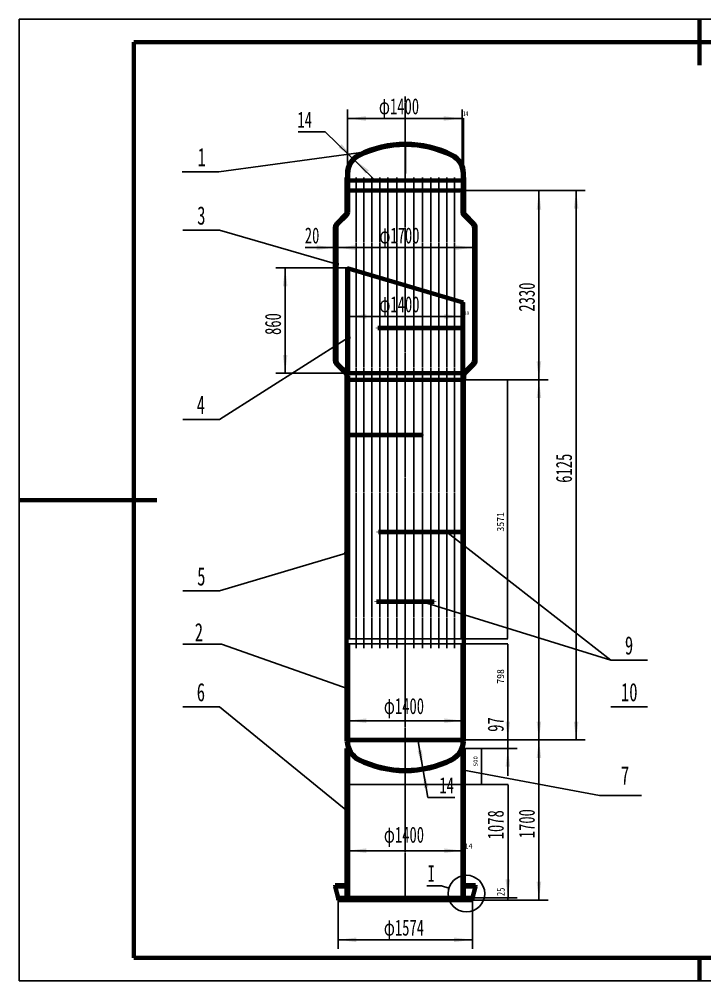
# Model space of a CAD drawing. Header units: millimetres. Extents: x -5940 to 30742, y -4200 to 4200.
# Drawn here: x 18862 to 24848, y -4200 to 4200 of the extents above; entities that cross this region are included whole.
import ezdxf

# ---------------------------------------------------------------- set-up
doc = ezdxf.new("R2010")
doc.units = ezdxf.units.MM
doc.linetypes.add('EB_DASH', pattern=[6, 3, -3])
doc.linetypes.add('EB_DASHDOT', pattern=[39, 30, -3, 3, -3])
for name, color, linetype, lineweight in [('CAXA0', 7, 'Continuous', 70), ('CAXA1', 1, 'EB_DASHDOT', 25), ('CAXA3', 7, 'Continuous', 25), ('CAXA4', 150, 'Continuous', 25), ('CAXA5', 4, 'Continuous', 25)]:
    doc.layers.add(name, color=color, linetype=linetype, lineweight=lineweight)
doc.styles.add('机械', font='txt', dxfattribs={"width": 0.667})
doc.dimstyles.new('ISO-25', dxfattribs={"dimtxt": 2.5, "dimasz": 2.5, "dimexe": 1.25, "dimexo": 0.625, "dimtad": 1, "dimtxsty": 'Standard', "dimcen": 2.5, "dimadec": 0, "dimazin": 0, "dimtfac": 1, "dimtmove": 0, "dimatfit": 3, "dimfxl": 0, "dimarcsym": 0})
doc.dimstyles.new('机械', dxfattribs={"dimtxt": 3.5, "dimasz": 4, "dimexe": 2, "dimexo": 0, "dimtad": 1, "dimdec": 1, "dimdsep": 46, "dimtxsty": '机械', "dimcen": 0, "dimdle": 6, "dimazin": 2, "dimtfac": 1, "dimtdec": 3, "dimtmove": 0, "dimatfit": 3, "dimldrblk": 'NONE', "dimfxl": 0, "dimtolj": 1, "dimtzin": 0, "dimarcsym": 0})

# ---------------------------------------------------------------- blocks, each defined once
blk = doc.blocks.new('CAXBLOCK0', base_point=(-2558, -2110.1))
at = {"layer": 'CAXA0'}
for centre, radius, start, end in [((-2896.6, -2109.1), 182.7, 180, 243.63838), ((-2896.6, -2109.1), 172.7, 180, 243.43532), ((-2242.1, -2109.1), 172.7, 296.56468, 360), ((-2242.1, -2109.1), 182.7, 296.56514, 360), ((-2569.3, -1454.6), 904.5, 243.43495, 296.56505), ((-2569.3, -1454.6), 914.5, 243.47553, 296.56514)]:
    blk.add_arc(centre, radius, start, end, dxfattribs=at)
at = {"layer": 'CAXA3'}
blk.add_line((-3079.3, -2109.1), (-2059.3, -2109.1), dxfattribs=at)
blk = doc.blocks.new('*D77')
at = {"layer": 'CAXA4', "color": 0, "lineweight": -2}
for p, q in [((21726.9, 2027.2), (21726.9, 1601.3)), ((21732.9, 2027.2), (21732.9, 1601.3)), ((21722.9, 1603.3), (21718.9, 1603.3)), ((21726.9, 1603.3), (21732.9, 1603.3)), ((21736.9, 1603.3), (21740.9, 1603.3))]:
    blk.add_line(p, q, dxfattribs=at)
at = {"layer": 'CAXA4', "color": 0}
for points in [[(21722.9, 1603.9), (21722.9, 1602.6), (21726.9, 1603.3)], [(21736.9, 1603.9), (21736.9, 1602.6), (21732.9, 1603.3)]]:
    blk.add_solid(points, dxfattribs=at)
at = {"layer": 'Defpoints', "color": 0}
for p in [(21726.9, 2027.2), (21732.9, 2027.2), (21732.9, 1603.3)]:
    blk.add_point(p, dxfattribs=at)
at = {"layer": 'CAXA4', "color": 0, "insert": (21729.9, 1605.7), "char_height": 3.5, "attachment_point": 5, "style": '机械'}
blk.add_mtext('\\A1;6', dxfattribs=at)
blk = doc.blocks.new('_None')
blk = doc.blocks.new('*D78')
at = {"layer": 'CAXA4', "color": 0, "lineweight": -2}
for p, q in [((21720.9, -2107.1), (21720.9, -1926)), ((21724.9, -1928), (21728.9, -1928)), ((21732.9, -2095.1), (21732.9, -1926))]:
    blk.add_line(p, q, dxfattribs=at)
at = {"layer": 'CAXA4', "color": 0}
for points in [[(21724.9, -1927.3), (21724.9, -1928.7), (21720.9, -1928)], [(21728.9, -1927.3), (21728.9, -1928.7), (21732.9, -1928)]]:
    blk.add_solid(points, dxfattribs=at)
at = {"layer": 'Defpoints', "color": 0}
for p in [(21732.9, -1928), (21732.9, -2095.1), (21720.9, -2107.1)]:
    blk.add_point(p, dxfattribs=at)
at = {"layer": 'CAXA4', "color": 0, "insert": (21726.9, -1925.6), "char_height": 3.5, "attachment_point": 5, "style": '机械'}
blk.add_mtext('\\A1;12', dxfattribs=at)
blk = doc.blocks.new('*D79')
at = {"layer": 'CAXA4', "color": 0, "lineweight": -2}
for p, q in [((21720.9, -3475.1), (21720.9, -3061.5)), ((21724.9, -3063.5), (21728.9, -3063.5)), ((21732.9, -3475.1), (21732.9, -3061.5))]:
    blk.add_line(p, q, dxfattribs=at)
at = {"layer": 'CAXA4', "color": 0}
for points in [[(21724.9, -3062.9), (21724.9, -3064.2), (21720.9, -3063.5)], [(21728.9, -3062.9), (21728.9, -3064.2), (21732.9, -3063.5)]]:
    blk.add_solid(points, dxfattribs=at)
at = {"layer": 'Defpoints', "color": 0}
for p in [(21732.9, -3063.5), (21720.9, -3475.1), (21732.9, -3475.1)]:
    blk.add_point(p, dxfattribs=at)
at = {"layer": 'CAXA4', "color": 0, "insert": (21726.9, -3061.1), "char_height": 3.5, "attachment_point": 5, "style": '机械'}
blk.add_mtext('\\A1;12', dxfattribs=at)
blk = doc.blocks.new('CAXBLOCK27')
at = {"layer": 'CAXA0', "linetype": 'Continuous', "lineweight": 25}
for p, q in [((-2254.3, -3369.7), (-2381.7, -3369.7)), ((-2188.3, -3390.5), (-2254.3, -3369.7))]:
    blk.add_line(p, q, dxfattribs=at)
blk.add_circle((-2035.6, -3438.6), 160.1, dxfattribs=at)
at = {"layer": 'CAXA0', "linetype": 'Continuous', "lineweight": 25, "insert": (-2374.7, -3193), "char_height": 140, "attachment_point": 1, "style": '机械'}
blk.add_mtext('I', dxfattribs=at)
blk = doc.blocks.new('CAXBLOCK29', base_point=(-4512.1, 3167.5))
at = {"layer": 'CAXA5', "linetype": 'Continuous', "lineweight": 25}
blk.add_hatch(color=0, dxfattribs=at).paths.add_polyline_path([(-2890.4, 3343), (-2890.7, 3346.1), (-2891.4, 3349.2), (-2892.6, 3352.1), (-2894.2, 3354.8), (-2896.3, 3357.1), (-2898.7, 3359.2), (-2901.3, 3360.8), (-2904.2, 3362), (-2907.3, 3362.8), (-2910.4, 3363), (-2913.6, 3362.8), (-2916.6, 3362), (-2919.5, 3360.8), (-2922.2, 3359.2), (-2924.6, 3357.1), (-2926.6, 3354.8), (-2928.2, 3352.1), (-2929.5, 3349.2), (-2930.2, 3346.1), (-2930.4, 3343), (-2930.2, 3339.9), (-2929.5, 3336.8), (-2928.2, 3333.9), (-2926.6, 3331.2), (-2924.6, 3328.9), (-2922.2, 3326.8), (-2919.5, 3325.2), (-2916.6, 3324), (-2913.6, 3323.2), (-2910.4, 3323), (-2907.3, 3323.2), (-2904.2, 3324), (-2901.3, 3325.2), (-2898.7, 3326.8), (-2896.3, 3328.9), (-2894.2, 3331.2), (-2892.6, 3333.9), (-2891.4, 3336.8), (-2890.7, 3339.9)], flags=0)
at = {"layer": 'CAXA5', "color": 0, "linetype": 'Continuous', "lineweight": 25}
for p, q in [((-2910.4, 3343), (-4192.1, 3167.5)), ((-4192.1, 3167.5), (-4512.1, 3167.5))]:
    blk.add_line(p, q, dxfattribs=at)
at = {"layer": 'CAXA5', "color": 0, "linetype": 'Continuous', "lineweight": 25, "insert": (-4378.8, 3375.8), "char_height": 160, "attachment_point": 1, "style": '机械'}
blk.add_mtext('1', dxfattribs=at)
blk = doc.blocks.new('CAXBLOCK28', base_point=(-2910.4, 3343))
at = {"layer": 'CAXA5', "color": 0, "linetype": 'ByBlock', "lineweight": -2}
blk.add_blockref('CAXBLOCK29', (-4512.1, 3167.5), dxfattribs=at)
blk = doc.blocks.new('CAXBLOCK33', base_point=(-4512.1, 2357.4))
at = {"layer": 'CAXA5', "linetype": 'Continuous', "lineweight": 25}
blk.add_hatch(color=0, dxfattribs=at).paths.add_polyline_path([(-3146.8, 2060.4), (-3147, 2063.5), (-3147.7, 2066.6), (-3148.9, 2069.5), (-3150.6, 2072.2), (-3152.6, 2074.5), (-3155, 2076.6), (-3157.7, 2078.2), (-3160.6, 2079.4), (-3163.6, 2080.2), (-3166.8, 2080.4), (-3169.9, 2080.2), (-3172.9, 2079.4), (-3175.8, 2078.2), (-3178.5, 2076.6), (-3180.9, 2074.5), (-3182.9, 2072.2), (-3184.6, 2069.5), (-3185.8, 2066.6), (-3186.5, 2063.5), (-3186.8, 2060.4), (-3186.5, 2057.3), (-3185.8, 2054.2), (-3184.6, 2051.3), (-3182.9, 2048.7), (-3180.9, 2046.3), (-3178.5, 2044.2), (-3175.8, 2042.6), (-3172.9, 2041.4), (-3169.9, 2040.7), (-3166.8, 2040.4), (-3163.6, 2040.7), (-3160.6, 2041.4), (-3157.7, 2042.6), (-3155, 2044.2), (-3152.6, 2046.3), (-3150.6, 2048.7), (-3148.9, 2051.3), (-3147.7, 2054.2), (-3147, 2057.3)], flags=0)
at = {"layer": 'CAXA5', "color": 0, "linetype": 'Continuous', "lineweight": 25}
for p, q in [((-4192.1, 2357.4), (-4512.1, 2357.4)), ((-3166.8, 2060.4), (-4192.1, 2357.4))]:
    blk.add_line(p, q, dxfattribs=at)
at = {"layer": 'CAXA5', "color": 0, "linetype": 'Continuous', "lineweight": 25, "insert": (-4386.4, 2565.7), "char_height": 160, "attachment_point": 1, "style": '机械'}
blk.add_mtext('3', dxfattribs=at)
blk = doc.blocks.new('CAXBLOCK32', base_point=(-3166.8, 2060.4))
at = {"layer": 'CAXA5', "color": 0, "linetype": 'ByBlock', "lineweight": -2}
blk.add_blockref('CAXBLOCK33', (-4512.1, 2357.4), dxfattribs=at)
blk = doc.blocks.new('CAXBLOCK35', base_point=(-4512.1, 703.6))
at = {"layer": 'CAXA5', "linetype": 'Continuous', "lineweight": 25}
blk.add_hatch(color=0, dxfattribs=at).paths.add_polyline_path([(-3045.6, 1419.1), (-3045.8, 1422.2), (-3046.6, 1425.3), (-3047.8, 1428.2), (-3049.4, 1430.9), (-3051.4, 1433.3), (-3053.8, 1435.3), (-3056.5, 1436.9), (-3059.4, 1438.1), (-3062.4, 1438.9), (-3065.6, 1439.1), (-3068.7, 1438.9), (-3071.8, 1438.1), (-3074.7, 1436.9), (-3077.3, 1435.3), (-3079.7, 1433.3), (-3081.8, 1430.9), (-3083.4, 1428.2), (-3084.6, 1425.3), (-3085.3, 1422.2), (-3085.6, 1419.1), (-3085.3, 1416), (-3084.6, 1412.9), (-3083.4, 1410), (-3081.8, 1407.4), (-3079.7, 1405), (-3077.3, 1402.9), (-3074.7, 1401.3), (-3071.8, 1400.1), (-3068.7, 1399.4), (-3065.6, 1399.1), (-3062.4, 1399.4), (-3059.4, 1400.1), (-3056.5, 1401.3), (-3053.8, 1402.9), (-3051.4, 1405), (-3049.4, 1407.4), (-3047.8, 1410), (-3046.6, 1412.9), (-3045.8, 1416)], flags=0)
at = {"layer": 'CAXA5', "color": 0, "linetype": 'Continuous', "lineweight": 25}
for p, q in [((-3065.6, 1419.1), (-4192.1, 703.6)), ((-4192.1, 703.6), (-4512.1, 703.6))]:
    blk.add_line(p, q, dxfattribs=at)
at = {"layer": 'CAXA5', "color": 0, "linetype": 'Continuous', "lineweight": 25, "insert": (-4390.2, 911.8), "char_height": 160, "attachment_point": 1, "style": '机械'}
blk.add_mtext('4', dxfattribs=at)
blk = doc.blocks.new('CAXBLOCK34', base_point=(-3065.6, 1419.1))
at = {"layer": 'CAXA5', "color": 0, "linetype": 'ByBlock', "lineweight": -2}
blk.add_blockref('CAXBLOCK35', (-4512.1, 703.6), dxfattribs=at)
blk = doc.blocks.new('CAXBLOCK37', base_point=(-4512.1, -795))
at = {"layer": 'CAXA5', "linetype": 'Continuous', "lineweight": 25}
blk.add_hatch(color=0, dxfattribs=at).paths.add_polyline_path([(-3065.8, -464.3), (-3066.1, -461.1), (-3066.8, -458.1), (-3068, -455.2), (-3069.6, -452.5), (-3071.7, -450.1), (-3074.1, -448.1), (-3076.7, -446.4), (-3079.6, -445.2), (-3082.7, -444.5), (-3085.8, -444.3), (-3088.9, -444.5), (-3092, -445.2), (-3094.9, -446.4), (-3097.6, -448.1), (-3100, -450.1), (-3102, -452.5), (-3103.6, -455.2), (-3104.8, -458.1), (-3105.6, -461.1), (-3105.8, -464.3), (-3105.6, -467.4), (-3104.8, -470.4), (-3103.6, -473.3), (-3102, -476), (-3100, -478.4), (-3097.6, -480.4), (-3094.9, -482.1), (-3092, -483.3), (-3088.9, -484), (-3085.8, -484.3), (-3082.7, -484), (-3079.6, -483.3), (-3076.7, -482.1), (-3074.1, -480.4), (-3071.7, -478.4), (-3069.6, -476), (-3068, -473.3), (-3066.8, -470.4), (-3066.1, -467.4)], flags=0)
at = {"layer": 'CAXA5', "color": 0, "linetype": 'Continuous', "lineweight": 25}
for p, q in [((-3085.8, -464.3), (-4192.1, -795)), ((-4192.1, -795), (-4512.1, -795))]:
    blk.add_line(p, q, dxfattribs=at)
at = {"layer": 'CAXA5', "color": 0, "linetype": 'Continuous', "lineweight": 25, "insert": (-4386.4, -586.8), "char_height": 160, "attachment_point": 1, "style": '机械'}
blk.add_mtext('5', dxfattribs=at)
blk = doc.blocks.new('CAXBLOCK36', base_point=(-3085.8, -464.3))
at = {"layer": 'CAXA5', "color": 0, "linetype": 'ByBlock', "lineweight": -2}
blk.add_blockref('CAXBLOCK37', (-4512.1, -795), dxfattribs=at)
blk = doc.blocks.new('CAXBLOCK39', base_point=(-4512.1, -1806.4))
at = {"layer": 'CAXA5', "linetype": 'Continuous', "lineweight": 25}
blk.add_hatch(color=0, dxfattribs=at).paths.add_polyline_path([(-3052.3, -2721.2), (-3052.6, -2718.1), (-3053.3, -2715), (-3054.5, -2712.1), (-3056.1, -2709.5), (-3058.2, -2707.1), (-3060.6, -2705), (-3063.2, -2703.4), (-3066.1, -2702.2), (-3069.2, -2701.5), (-3072.3, -2701.2), (-3075.4, -2701.5), (-3078.5, -2702.2), (-3081.4, -2703.4), (-3084.1, -2705), (-3086.5, -2707.1), (-3088.5, -2709.5), (-3090.1, -2712.1), (-3091.3, -2715), (-3092.1, -2718.1), (-3092.3, -2721.2), (-3092.1, -2724.3), (-3091.3, -2727.4), (-3090.1, -2730.3), (-3088.5, -2733), (-3086.5, -2735.4), (-3084.1, -2737.4), (-3081.4, -2739), (-3078.5, -2740.2), (-3075.4, -2741), (-3072.3, -2741.2), (-3069.2, -2741), (-3066.1, -2740.2), (-3063.2, -2739), (-3060.6, -2737.4), (-3058.2, -2735.4), (-3056.1, -2733), (-3054.5, -2730.3), (-3053.3, -2727.4), (-3052.6, -2724.3)], flags=0)
at = {"layer": 'CAXA5', "color": 0, "linetype": 'Continuous', "lineweight": 25}
for p, q in [((-4192.1, -1806.4), (-4512.1, -1806.4)), ((-3072.3, -2721.2), (-4192.1, -1806.4))]:
    blk.add_line(p, q, dxfattribs=at)
at = {"layer": 'CAXA5', "color": 0, "linetype": 'Continuous', "lineweight": 25, "insert": (-4390.2, -1598.2), "char_height": 160, "attachment_point": 1, "style": '机械'}
blk.add_mtext('6', dxfattribs=at)
blk = doc.blocks.new('CAXBLOCK38', base_point=(-3072.3, -2721.2))
at = {"layer": 'CAXA5', "color": 0, "linetype": 'ByBlock', "lineweight": -2}
blk.add_blockref('CAXBLOCK39', (-4512.1, -1806.4), dxfattribs=at)
blk = doc.blocks.new('CAXBLOCK53', base_point=(-453.8, -1398.5))
at = {"layer": 'CAXA5', "linetype": 'Continuous', "lineweight": 25}
blk.add_hatch(color=0, dxfattribs=at).paths.add_polyline_path([(-2186.7, -281.8), (-2186.9, -278.7), (-2187.7, -275.6), (-2188.9, -272.7), (-2190.5, -270.1), (-2192.6, -267.7), (-2194.9, -265.6), (-2197.6, -264), (-2200.5, -262.8), (-2203.6, -262.1), (-2206.7, -261.8), (-2209.8, -262.1), (-2212.9, -262.8), (-2215.8, -264), (-2218.5, -265.6), (-2220.8, -267.7), (-2222.9, -270.1), (-2224.5, -272.7), (-2225.7, -275.6), (-2226.5, -278.7), (-2226.7, -281.8), (-2226.5, -284.9), (-2225.7, -288), (-2224.5, -290.9), (-2222.9, -293.6), (-2220.8, -296), (-2218.5, -298), (-2215.8, -299.6), (-2212.9, -300.8), (-2209.8, -301.6), (-2206.7, -301.8), (-2203.6, -301.6), (-2200.5, -300.8), (-2197.6, -299.6), (-2194.9, -298), (-2192.6, -296), (-2190.5, -293.6), (-2188.9, -290.9), (-2187.7, -288), (-2186.9, -284.9)], flags=0)
at = {"layer": 'CAXA5', "color": 0, "linetype": 'Continuous', "lineweight": 25}
for p, q in [((-2206.7, -281.8), (-773.8, -1398.5)), ((-773.8, -1398.5), (-453.8, -1398.5))]:
    blk.add_line(p, q, dxfattribs=at)
at = {"layer": 'CAXA5', "color": 0, "linetype": 'Continuous', "lineweight": 25, "insert": (-651.9, -1190.2), "char_height": 160, "attachment_point": 1, "style": '机械'}
blk.add_mtext('9', dxfattribs=at)
blk = doc.blocks.new('CAXBLOCK52', base_point=(-2206.7, -281.8))
at = {"layer": 'CAXA5', "color": 0, "linetype": 'EB_DASH', "lineweight": 70}
blk.add_blockref('CAXBLOCK53', (-453.8, -1398.5), dxfattribs=at)
blk = doc.blocks.new('CAXBLOCK55', base_point=(-453.8, -1398.5))
at = {"layer": 'CAXA5', "linetype": 'Continuous', "lineweight": 25}
blk.add_hatch(color=0, dxfattribs=at).paths.add_polyline_path([(-2398.1, -890.6), (-2398.4, -887.5), (-2399.1, -884.4), (-2400.3, -881.5), (-2401.9, -878.8), (-2404, -876.4), (-2406.4, -874.4), (-2409, -872.8), (-2411.9, -871.6), (-2415, -870.8), (-2418.1, -870.6), (-2421.2, -870.8), (-2424.3, -871.6), (-2427.2, -872.8), (-2429.9, -874.4), (-2432.3, -876.4), (-2434.3, -878.8), (-2435.9, -881.5), (-2437.1, -884.4), (-2437.9, -887.5), (-2438.1, -890.6), (-2437.9, -893.7), (-2437.1, -896.8), (-2435.9, -899.7), (-2434.3, -902.3), (-2432.3, -904.7), (-2429.9, -906.8), (-2427.2, -908.4), (-2424.3, -909.6), (-2421.2, -910.3), (-2418.1, -910.6), (-2415, -910.3), (-2411.9, -909.6), (-2409, -908.4), (-2406.4, -906.8), (-2404, -904.7), (-2401.9, -902.3), (-2400.3, -899.7), (-2399.1, -896.8), (-2398.4, -893.7)], flags=0)
at = {"layer": 'CAXA5', "color": 0, "linetype": 'Continuous', "lineweight": 25}
for p, q in [((-2418.1, -890.6), (-773.8, -1398.5)), ((-773.8, -1398.5), (-453.8, -1398.5))]:
    blk.add_line(p, q, dxfattribs=at)
at = {"layer": 'CAXA5', "color": 0, "linetype": 'Continuous', "lineweight": 25, "insert": (-651.9, -1190.2), "char_height": 160, "attachment_point": 1, "style": '机械'}
blk.add_mtext('9', dxfattribs=at)
blk = doc.blocks.new('CAXBLOCK54', base_point=(-2418.1, -890.6))
at = {"layer": 'CAXA5', "color": 0, "linetype": 'EB_DASH', "lineweight": 70}
blk.add_blockref('CAXBLOCK55', (-453.8, -1398.5), dxfattribs=at)
blk = doc.blocks.new('*D82')
at = {"color": 0, "lineweight": -2}
for p, q in [((22752.7, -2485.2), (23132, -2485.2)), ((23130.8, -2487.7), (23130.8, -3471.9)), ((22745.5, -3474.4), (23132, -3474.4))]:
    blk.add_line(p, q, dxfattribs=at)
at = {"color": 0}
for points in [[(23130.4, -2487.7), (23131.2, -2487.7), (23130.8, -2485.2)], [(23130.4, -3471.9), (23131.2, -3471.9), (23130.8, -3474.4)]]:
    blk.add_solid(points, dxfattribs=at)
at = {"layer": 'Defpoints', "color": 0}
for p in [(22752, -2485.2), (22744.9, -3474.4), (23130.8, -3474.4)]:
    blk.add_point(p, dxfattribs=at)
at = {"color": 0, "insert": (23128.7, -2979.8), "char_height": 2.5, "attachment_point": 5, "rotation": 90}
blk.add_mtext('989,24', dxfattribs=at)

msp = doc.modelspace()

# ---------------------------------------------------------------- hatches: boundary and pattern name
at = {"layer": 'CAXA4', "lineweight": 25}
for points in [[(21728.868, 3332.823), (21888.868, 3312.823), (21888.868, 3352.823)], [(22728.868, 3332.823), (22568.868, 3312.823), (22568.868, 3352.823)], [(21779.111, 2982.516), (21650.169, 3079.334), (21677.969, 3108.095)], [(21786.301, 2975.566), (21887.444, 2849.986), (21915.244, 2878.747)], [(23399.914, 2696.488), (23379.914, 2536.488), (23419.914, 2536.488)], [(23724.57, 2704.947), (23704.57, 2544.947), (23744.57, 2544.947)], [(21618.869, 2204.654), (21458.869, 2184.654), (21458.869, 2224.654)], [(21632.869, 2204.654), (21792.869, 2184.654), (21792.869, 2224.654)], [(21632.869, 2204.654), (21792.869, 2184.654), (21792.869, 2224.654)], [(22832.869, 2204.654), (22672.869, 2184.654), (22672.869, 2224.654)], [(21183.906, 2027.163), (21203.906, 1867.163), (21163.906, 1867.163)], [(21732.869, 1603.279), (21892.869, 1583.279), (21892.869, 1623.279)], [(22732.869, 1603.279), (22572.869, 1583.279), (22572.869, 1623.279)], [(21183.906, 1107.163), (21203.906, 1267.163), (21163.906, 1267.163)], [(23399.914, 1049.947), (23379.914, 1209.947), (23419.914, 1209.947)], [(23399.914, 1049.947), (23379.914, 889.947), (23419.914, 889.947)], [(21732.869, -1927.997), (21892.869, -1947.997), (21892.869, -1907.997)], [(22732.869, -1927.997), (22572.869, -1947.997), (22572.869, -1907.997)], [(23128.387, -2095.053), (23108.387, -1935.053), (23148.387, -1935.053)], [(23399.914, -2095.053), (23379.914, -1935.053), (23419.914, -1935.053)], [(23724.57, -2095.053), (23704.57, -1935.053), (23744.57, -1935.053)], [(23399.914, -2095.053), (23379.914, -2255.053), (23419.914, -2255.053)], [(23128.387, -2171.053), (23108.387, -2331.053), (23148.387, -2331.053)], [(23128.387, -2171.053), (23108.387, -2331.053), (23148.387, -2331.053)], [(22386.819, -2345.933), (22339.878, -2191.672), (22379.294, -2184.864)], [(22388.521, -2355.787), (22396.045, -2516.857), (22435.461, -2510.049)], [(21732.869, -3063.517), (21892.869, -3083.517), (21892.869, -3043.517)], [(22732.869, -3063.517), (22572.869, -3083.517), (22572.869, -3043.517)], [(23128.387, -3475.053), (23108.387, -3315.053), (23148.387, -3315.053)], [(23399.914, -3495.053), (23379.914, -3335.053), (23419.914, -3335.053)], [(21646.869, -3842.182), (21806.869, -3862.182), (21806.869, -3822.182)], [(22818.869, -3842.182), (22658.869, -3862.182), (22658.869, -3822.182)]]:
    msp.add_hatch(color=256, dxfattribs=at).paths.add_polyline_path(points, flags=0)

# ---------------------------------------------------------------- linework, layer by layer
for p, q in [((22730.369, 1603.279), (22727.869, 1603.279)), ((22732.869, 1107.788), (22732.869, 1604.529)), ((22738.869, 1603.279), (22732.869, 1603.279)), ((22738.869, 1107.788), (22738.869, 1604.529)), ((22741.369, 1603.279), (22743.869, 1603.279)), ((22747.494, 1049.947), (23127.203, 1049.947)), ((23125.953, 1047.447), (23125.953, -1210.114)), ((21720.869, -1212.614), (22744.869, -1212.614)), ((21720.869, -1255.716), (22744.869, -1255.716)), ((22744.869, -1212.614), (23125.953, -1212.614)), ((22745.494, -1212.614), (23127.203, -1212.614)), ((22745.494, -1255.716), (23129.637, -1255.716)), ((23128.387, -1258.216), (23128.387, -2092.553)), ((20629.434, -1260.758), (20289.864, -1260.758)), ((21733.039, -1649.476), (20629.434, -1260.758)), ((22745.494, -2095.053), (23129.637, -2095.053)), ((22745.494, -2171.053), (22898.99, -2171.053)), ((22897.74, -2173.553), (22897.74, -2482.693)), ((22743.962, -2359.471), (23927.995, -2580.869)), ((21729.84, -2485.193), (22751.416, -2485.193)), ((22752.041, -2485.193), (22898.99, -2485.193)), ((23927.995, -2580.869), (24295.236, -2580.869)), ((22732.869, -3474.428), (22732.869, -3062.267)), ((22735.369, -3063.517), (22742.369, -3063.517)), ((22744.869, -3474.428), (22744.869, -3062.267))]:
    msp.add_line(p, q)
for points in [[(22730.369, 1603.696), (22730.369, 1602.863), (22732.869, 1603.279)], [(22741.369, 1603.696), (22741.369, 1602.863), (22738.869, 1603.279)], [(23125.536, 1047.447), (23126.37, 1047.447), (23125.953, 1049.947)], [(23125.536, -1210.114), (23126.37, -1210.114), (23125.953, -1212.614)], [(23127.971, -1258.216), (23128.804, -1258.216), (23128.387, -1255.716)], [(23127.971, -2092.553), (23128.804, -2092.553), (23128.387, -2095.053)], [(22897.323, -2173.553), (22898.157, -2173.553), (22897.74, -2171.053)], [(22897.323, -2482.693), (22898.157, -2482.693), (22897.74, -2485.193)], [(22735.369, -3063.101), (22735.369, -3063.934), (22732.869, -3063.517)], [(22742.369, -3063.101), (22742.369, -3063.934), (22744.869, -3063.517)]]:
    msp.add_solid(points)
at = {"layer": 'CAXA0', "color": 0, "linetype": 'Continuous', "lineweight": 25}
for p, q in [((30742.192, 4200), (18862.192, 4200)), ((18862.192, 4200), (18862.192, -4200)), ((18862.192, -4200), (30742.192, -4200))]:
    msp.add_line(p, q, dxfattribs=at)
at = {"layer": 'CAXA0', "color": 0, "linetype": 'Continuous', "lineweight": 70}
for p, q in [((24802.192, 4200), (24802.192, 3800)), ((30542.192, 4000), (19862.192, 4000)), ((19862.192, 4000), (19862.192, -4000)), ((18862.192, 0), (20062.192, 0)), ((19862.192, -4000), (30542.192, -4000)), ((24802.192, -4200), (24802.192, -4000))]:
    msp.add_line(p, q, dxfattribs=at)
at = {"layer": 'CAXA0'}
for p, q in [((21732.869, 2872.582), (21732.869, 2514.102)), ((21718.869, 2816.947), (21718.869, 2514.102)), ((21724.321, 2816.947), (21724.321, 2851.948)), ((21724.321, 2790.553), (22752.321, 2790.553)), ((22734.32, 2851.948), (22732.869, 2514.102)), ((22744.319, 2816.947), (22744.319, 2851.948)), ((22746.869, 2816.947), (22746.869, 2514.102)), ((21718.869, 2704.947), (22746.869, 2704.947)), ((21711.26, 2495.724), (21634.671, 2419.079)), ((21721.163, 2485.829), (21644.574, 2409.183)), ((22744.574, 2485.829), (22821.163, 2409.183)), ((22754.477, 2495.724), (22831.066, 2419.079)), ((21618.869, 1218.985), (21618.869, 2380.909)), ((21632.869, 1218.985), (21632.869, 2380.909)), ((22832.869, 1218.985), (22832.869, 2380.909)), ((22846.869, 1218.985), (22846.869, 2380.909)), ((21726.61, 2026.448), (22738.869, 1725.536)), ((21726.869, 1107.163), (21726.869, 2027.163)), ((21732.869, 1107.163), (21732.869, 2027.163)), ((22732.869, 1107.163), (22732.869, 1727.32)), ((22738.869, 1107.163), (22738.869, 1725.536)), ((21993.717, 1499.862), (21993.717, 1503.862)), ((21993.717, 1503.862), (22732.869, 1503.862)), ((21993.717, 1499.862), (22732.869, 1499.862)), ((21711.26, 1104.17), (21634.671, 1180.815)), ((21721.163, 1114.065), (21644.574, 1190.711)), ((22744.574, 1114.065), (22821.163, 1190.711)), ((22754.477, 1104.17), (22831.066, 1180.815)), ((21726.869, 1107.163), (22744.869, 1107.163)), ((21718.869, 1049.947), (21718.869, 1085.792)), ((21720.869, 1049.947), (21720.869, -2107.053)), ((21720.869, 1049.947), (22744.869, 1049.947)), ((21732.869, 1049.947), (21732.869, 1085.792)), ((21732.869, -1212.614), (21732.869, 1085.792)), ((22732.869, 1049.947), (22732.869, 1085.792)), ((22732.869, -1212.614), (22732.869, 1049.947)), ((22744.869, -2107.053), (22744.869, 1049.947)), ((22746.869, 1049.947), (22746.869, 1085.792)), ((21732.869, 569.487), (22376.276, 569.487)), ((21732.869, 565.487), (22376.276, 565.487)), ((22376.276, 565.487), (22376.276, 569.487)), ((21998.737, -281.812), (21998.737, -277.812)), ((21998.737, -277.812), (22732.869, -277.812)), ((21998.737, -281.812), (22732.869, -281.812)), ((21981.949, -890.588), (21981.949, -886.588)), ((21981.949, -886.588), (22483.788, -886.588)), ((21981.949, -890.588), (22483.788, -890.588)), ((22483.788, -890.588), (22483.788, -886.588)), ((21732.869, -2095.053), (21732.869, -1255.716)), ((22732.869, -2095.053), (22732.869, -1255.716)), ((21732.869, -2095.053), (22732.869, -2095.053)), ((21732.869, -2109.132), (21732.869, -2095.053)), ((22732.869, -2109.132), (22732.869, -2095.053)), ((21720.869, -2171.053), (21720.869, -3475.053)), ((21720.869, -2171.053), (21733.679, -2171.053)), ((21732.869, -3475.053), (21732.869, -2168.755)), ((22732.057, -2171.053), (22744.869, -2171.053)), ((22732.869, -3475.053), (22732.869, -2168.752)), ((22744.869, -3475.053), (22744.869, -2171.053)), ((21620.869, -3365.938), (21620.869, -3376.802)), ((21620.869, -3365.938), (21720.869, -3365.938)), ((21620.869, -3376.802), (21720.869, -3376.802)), ((21620.869, -3376.802), (21646.869, -3475.053)), ((22844.869, -3365.938), (22744.869, -3365.938)), ((22844.869, -3376.802), (22744.869, -3376.802)), ((22844.869, -3376.802), (22818.869, -3475.053)), ((22844.869, -3365.938), (22844.869, -3376.802)), ((21646.869, -3495.053), (21646.869, -3475.053)), ((21646.869, -3475.053), (22818.869, -3475.053)), ((21646.869, -3495.053), (22818.869, -3495.053)), ((21806.869, -3495.053), (21806.869, -3475.053)), ((22658.869, -3495.053), (22658.869, -3475.053)), ((22818.869, -3495.053), (22818.869, -3475.053))]:
    msp.add_line(p, q, dxfattribs=at)
for centre, radius, start, end in [((22234.32, 2197.441), 914.506, 63.4349488, 116.5650512), ((22234.32, 2197.441), 904.506, 63.4349488, 116.5650512), ((21907.065, 2851.948), 182.744, 116.5646803, 180), ((21907.065, 2851.948), 172.744, 116.5646803, 180), ((22561.575, 2851.948), 172.745, 0, 63.4353197), ((22561.575, 2851.948), 182.745, 0, 63.4353197), ((21692.869, 2514.102), 26, 315.0209291, 360), ((21692.869, 2514.102), 40, 315.0209291, 360), ((22772.869, 2514.102), 40, 180, 224.9790709), ((22772.869, 2514.102), 26, 180, 224.9790709), ((21672.869, 2380.909), 54, 135.0209291, 180), ((21672.869, 2380.909), 40, 135.0209291, 180), ((22792.869, 2380.909), 40, 0, 44.9790709), ((22792.869, 2380.909), 54, 0, 44.9790709), ((21672.869, 1218.985), 54, 180, 224.9790709), ((21672.869, 1218.985), 40, 180, 224.9790709), ((22792.869, 1218.985), 40, 315.0209291, 360), ((22792.869, 1218.985), 54, 315.0209291, 360), ((21692.869, 1085.792), 26, 0, 44.9790709), ((21692.869, 1085.792), 40, 0, 44.9790709), ((22772.869, 1085.792), 40, 135.0209291, 180), ((22772.869, 1085.792), 26, 135.0209291, 180)]:
    msp.add_arc(centre, radius, start, end, dxfattribs=at)
at = {"layer": 'CAXA1', "linetype": 'EB_DASHDOT', "lineweight": 25}
for p, q in [((22232.869, -3498.053), (22232.869, 3523.599)), ((22234.32, 3101.948), (22234.32, 2851.948)), ((22493.717, 1496.862), (22493.717, 1506.862)), ((21876.276, 562.487), (21876.276, 572.487)), ((22498.737, -284.812), (22498.737, -274.812)), ((22232.869, -1727.079), (22232.869, -863.027)), ((22232.869, -2379.04), (22232.869, -2129.04))]:
    msp.add_line(p, q, dxfattribs=at)
at = {"layer": 'CAXA1'}
for p, q in [((21803.843, -1295.053), (21803.843, 2816.947)), ((21870.241, -1295.053), (21870.241, 2816.947)), ((21939.627, -1295.053), (21939.627, 2816.947)), ((22009.516, -1295.053), (22009.516, 2816.947)), ((22081.666, -1295.053), (22081.666, 2816.947)), ((22159.202, -1295.053), (22159.202, 2816.947)), ((22306.536, -1295.053), (22306.536, 2816.947)), ((22384.071, -1295.053), (22384.071, 2816.947)), ((22456.221, -1295.053), (22456.221, 2816.947)), ((22526.11, -1295.053), (22526.11, 2816.947)), ((22595.496, -1295.053), (22595.496, 2816.947)), ((22661.895, -1295.053), (22661.895, 2816.947))]:
    msp.add_line(p, q, dxfattribs=at)
at = {"layer": 'CAXA4', "lineweight": 25}
for p, q in [((21728.868, 2851.948), (21728.868, 3412.823)), ((22728.868, 2851.948), (22728.868, 3412.823)), ((21728.868, 3332.823), (22728.868, 3332.823)), ((21532.048, 3216.054), (21297.278, 3216.054)), ((21532.048, 3216.054), (21953.413, 2808.767)), ((21775.669, 2978.954), (21834.711, 3040.037)), ((21782.859, 2972.004), (21841.901, 3033.087)), ((22746.869, 2704.947), (23804.57, 2704.947)), ((23399.914, 2707.744), (23399.914, 1049.947)), ((23724.57, 2704.947), (23724.57, -2095.053)), ((21618.869, 2380.909), (21618.869, 2124.654)), ((21632.869, 2380.909), (21632.869, 2124.654)), ((21632.869, 2380.909), (21632.869, 2124.654)), ((22832.869, 2380.909), (22832.869, 2124.654)), ((21358.634, 2204.654), (21872.869, 2204.654)), ((21632.869, 2204.654), (22832.869, 2204.654)), ((21726.869, 2027.163), (21103.906, 2027.163)), ((21183.906, 1107.163), (21183.906, 2027.163)), ((21732.869, 2027.163), (21732.869, 1523.279)), ((22732.869, 1727.32), (22732.869, 1523.279)), ((21732.869, 1603.279), (22732.869, 1603.279)), ((21726.869, 1107.163), (21103.906, 1107.163)), ((22744.869, 1049.947), (23479.914, 1049.947)), ((22744.869, 1049.947), (23479.914, 1049.947)), ((23399.914, 1049.947), (23399.914, -2095.053)), ((21732.869, -2095.053), (21732.869, -1847.997)), ((22732.869, -2095.053), (22732.869, -1847.997)), ((21732.869, -1927.997), (22732.869, -1927.997)), ((23128.387, -1865.391), (23128.387, -2411.053)), ((22732.869, -2095.053), (23208.387, -2095.053)), ((22732.869, -2095.053), (23479.914, -2095.053)), ((22732.869, -2095.053), (23479.914, -2095.053)), ((22732.869, -2095.053), (23804.57, -2095.053)), ((23399.914, -2095.053), (23399.914, -3495.053)), ((21732.869, -2168.755), (21732.869, -3143.517)), ((22345.97, -2109.435), (22430.376, -2598.114)), ((22732.057, -2171.053), (23208.387, -2171.053)), ((22744.869, -2171.053), (23208.387, -2171.053)), ((22430.376, -2598.114), (22665.146, -2598.114)), ((22732.869, -3475.053), (22732.869, -2983.517)), ((21732.869, -3063.517), (22732.869, -3063.517)), ((21646.869, -3495.053), (21646.869, -3922.182)), ((22744.869, -3475.053), (23208.387, -3475.053)), ((22818.869, -3495.053), (23479.914, -3495.053)), ((22818.869, -3495.053), (22818.869, -3922.182)), ((21646.869, -3842.182), (22818.869, -3842.182))]:
    msp.add_line(p, q, dxfattribs=at)
at = {"layer": 'CAXA4'}
for p, q in [((22728.868, 2851.948), (22728.868, 3334.823)), ((22732.868, 3332.823), (22736.868, 3332.823)), ((22740.868, 2816.947), (22740.868, 3334.823)), ((22818.869, -3475.053), (23130.387, -3475.053)), ((22818.869, -3495.053), (23130.387, -3495.053)), ((23128.387, -3479.053), (23128.387, -3491.053))]:
    msp.add_line(p, q, dxfattribs=at)
for points in [[(22732.868, 3333.49), (22732.868, 3332.156), (22728.868, 3332.823)], [(22736.868, 3333.49), (22736.868, 3332.156), (22740.868, 3332.823)], [(23127.721, -3479.053), (23129.054, -3479.053), (23128.387, -3475.053)], [(23127.721, -3491.053), (23129.054, -3491.053), (23128.387, -3495.053)]]:
    msp.add_solid(points, dxfattribs=at)
at = {"layer": 'CAXA5', "color": 0, "linetype": 'Continuous', "lineweight": 25}
msp.add_line((24028.398, -1806.439), (24348.398, -1806.439), dxfattribs=at)

# ---------------------------------------------------------------- block references
at = {"layer": 'CAXA0'}
for name, p in [('CAXBLOCK0', (22244.156, -2110.095)), ('CAXBLOCK27', (24802.192, 0))]:
    msp.add_blockref(name, p, dxfattribs=at)
at = {"layer": 'CAXA5'}
for name, p in [('CAXBLOCK28', (21887.762, 3042.997)), ('CAXBLOCK32', (21635.432, 2060.408)), ('CAXBLOCK34', (21736.616, 1419.113)), ('CAXBLOCK52', (22595.496, -281.812)), ('CAXBLOCK36', (21716.379, -464.268)), ('CAXBLOCK54', (22384.071, -890.588)), ('CAXBLOCK38', (21729.884, -2721.22))]:
    msp.add_blockref(name, p, dxfattribs=at)

# ---------------------------------------------------------------- texts
at = {"attachment_point": 5}
for s, insert, char_height in [('10', (22767.506, 1632.378), 30), ('14', (22785.085, -3022.074), 45)]:
    msp.add_mtext(s, dxfattribs=dict(at, insert=insert, char_height=char_height))
at = {"attachment_point": 5, "rotation": 90}
for s, insert, char_height in [('3571', (23064.517, -190.468), 62.5), ('798', (23064.517, -1541.076), 62.5), ('500', (22846.493, -2281.761), 37.5)]:
    msp.add_mtext(s, dxfattribs=dict(at, insert=insert, char_height=char_height))
at = {"layer": 'CAXA4', "style": '机械', "width": 0.667}
for s, p in [('φ1400', (22002.584, 3369.49)), ('14', (21291.155, 3252.721)), ('20', (21355.539, 2241.321)), ('φ1700', (22006.585, 2241.321)), ('φ1400', (22006.585, 1639.946)), ('14', (22530.756, -2561.447))]:
    msp.add_text(s, height=140, dxfattribs=at).set_placement(p)
for s, p in [('2330', (23363.247, 1645.763)), ('860', (21147.24, 1442.008)), ('6125', (23687.904, 150.547)), ('97', (23091.721, -2025.497)), ('1700', (23363.247, -2954.493))]:
    msp.add_text(s, height=140, rotation=90, dxfattribs=at).set_placement(p)
at = {"layer": 'CAXA4', "insert": (22759.151, 3375.311), "char_height": 42, "attachment_point": 5, "style": '机械'}
msp.add_mtext('14', dxfattribs=at)
at = {"layer": 'CAXA4', "lineweight": 25, "char_height": 140, "attachment_point": 1, "style": '机械'}
for s, insert in [('{\\fSimSun|b0|i0|c134|p54;φ}1400', (22045.866, -1729.845)), ('{\\fSimSun|b0|i0|c134|p54;φ}1400', (22045.866, -2853.959)), ('{\\fSimSun|b0|i0|c134|p54;φ}1574', (22045.866, -3665.516))]:
    msp.add_mtext(s, dxfattribs=dict(at, insert=insert))
at = {"layer": 'CAXA4', "lineweight": 25, "insert": (22951.721, -2964.113), "char_height": 140, "attachment_point": 1, "rotation": 90, "style": '机械'}
msp.add_mtext('1078', dxfattribs=at)
at = {"layer": 'CAXA4', "insert": (23066.837, -3422.835), "char_height": 70, "attachment_point": 5, "rotation": 90, "style": '机械'}
msp.add_mtext('25', dxfattribs=at)
at = {"layer": 'CAXA5', "color": 0, "linetype": 'Continuous', "lineweight": 25, "char_height": 160, "attachment_point": 1, "style": '机械'}
for s, insert in [('2', (20394.474, -1074.638)), ('10', (24115.604, -1598.153)), ('7', (24115.604, -2325.603))]:
    msp.add_mtext(s, dxfattribs=dict(at, insert=insert))

# ---------------------------------------------------------------- dimensions: what is measured, and where the dimension line sits
dim = msp.add_linear_dim(base=(23130.787, -3474.428), p1=(22752.0407, -2485.1928), p2=(22744.8687, -3474.428), angle=90, dimstyle='ISO-25')
dim.commit()
dim.dimension.update_dxf_attribs({"geometry": '*D82', "text_midpoint": (23128.7036, -2979.8104)})
at = {"layer": 'CAXA4'}
dim = msp.add_linear_dim(base=(21732.869, 1603.279), p1=(21726.869, 2027.163), p2=(21732.869, 2027.163), angle=180, text='6', dimstyle='机械', dxfattribs=at)
dim.commit()
dim.dimension.update_dxf_attribs({"geometry": '*D77', "text_midpoint": (21729.869, 1605.691)})
for base, p1, p2, picture, middle in [((21732.869, -1927.997), (21720.869, -2107.053), (21732.869, -2095.053), '*D78', (21726.869, -1925.615)), ((21732.869, -3063.517), (21720.869, -3475.053), (21732.869, -3475.053), '*D79', (21726.869, -3061.135))]:
    dim = msp.add_linear_dim(base=base, p1=p1, p2=p2, text='12', dimstyle='机械', dxfattribs=at)
    dim.commit()
    dim.dimension.update_dxf_attribs({"geometry": picture, "text_midpoint": middle})

doc.saveas('drawing.dxf')
